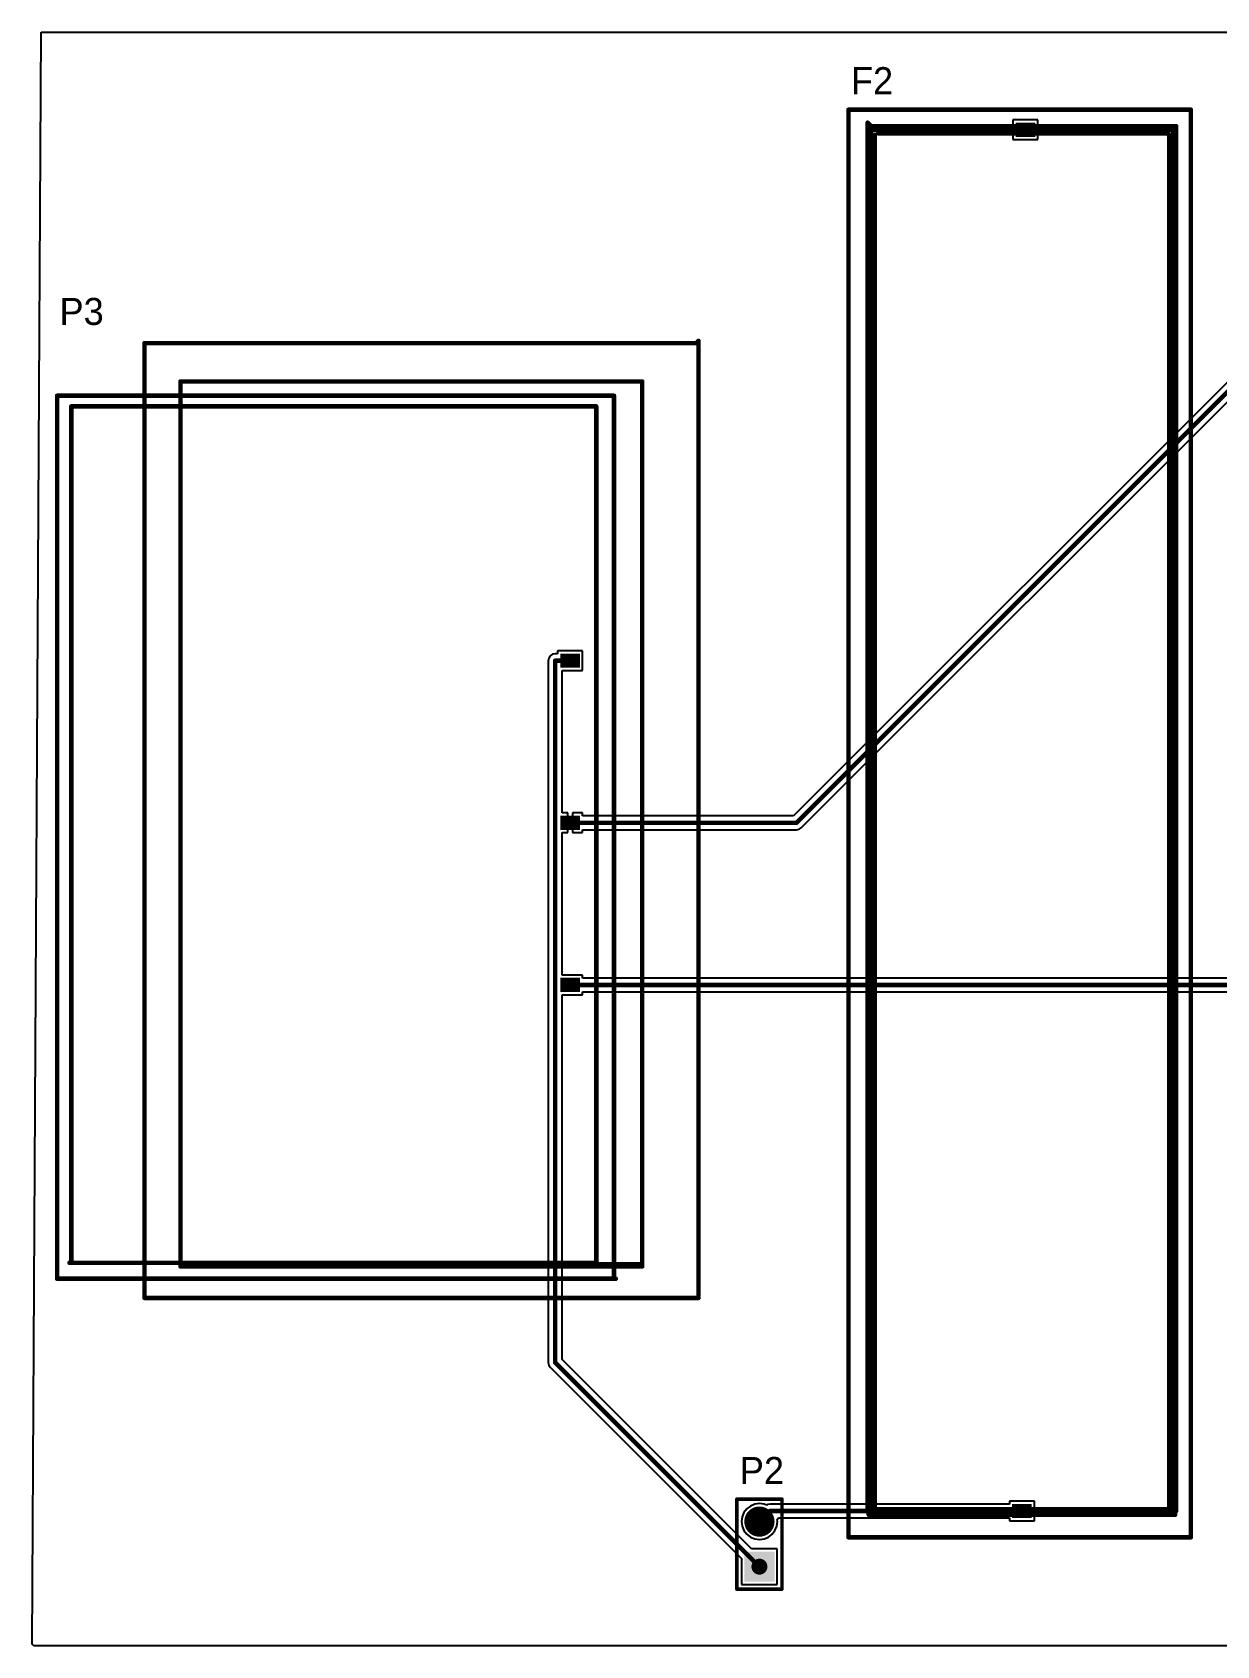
# Model space of a CAD drawing. Header units: millimetres. Extents: x 125 to 360, y 124 to 216.
# Drawn here: x 125 to 191.8, y 125 to 216 of the extents above; entities that cross this region are included whole.
import ezdxf

# ---------------------------------------------------------------- set-up
doc = ezdxf.new("R2010")
doc.units = ezdxf.units.MM
for name, color, linetype in [('BottomLayer', 5, 'Continuous'), ('BottomSolder', 6, 'Continuous'), ('Mechanical13', 56, 'Continuous'), ('Mechanical15', 56, 'Continuous'), ('Mechanical3', 76, 'Continuous'), ('Mechanical4', 56, 'Continuous'), ('MultiLayer', 9, 'Continuous'), ('PadHoleLayer', 156, 'Continuous'), ('TopLayer', 1, 'Continuous'), ('TopOverlay', 2, 'Continuous'), ('TopPaste', 8, 'Continuous'), ('TopSolder', 216, 'Continuous')]:
    doc.layers.add(name, color=color, linetype=linetype)

# ---------------------------------------------------------------- blocks, each defined once
blk = doc.blocks.new('AC_5')
at = {"layer": 'Mechanical13', "const_width": 0.254}
for points in [[(-23.3, 16.1), (26.5, 16.1)], [(-23.3, 16.1), (-23.3, -15.4)], [(-23.3, 16.1), (26.5, 16.1)], [(-23.3, 16.1), (-23.3, -15.4)], [(26.5, 16.1), (26.5, -15.3)], [(26.5, 16.1), (26.5, -15.3)], [(-23.2, -15.3), (26.5, -15.3)], [(-23.2, -15.3), (26.5, -15.3)]]:
    blk.add_lwpolyline(points, dxfattribs=at)
at = {"layer": 'Mechanical13', "const_width": 0.127}
for points in [[(-23.364, 16.1, 1), (-23.237, 16.1, 1)], [(-23.364, 16.1, 1), (-23.237, 16.1, 1)], [(-23.364, 16.1, 1), (-23.237, 16.1, 1)], [(-23.364, 16.1, 1), (-23.237, 16.1, 1)], [(26.436, 16.1, 1), (26.563, 16.1, 1)], [(26.436, 16.1, 1), (26.563, 16.1, 1)], [(26.436, 16.1, 1), (26.563, 16.1, 1)], [(26.436, 16.1, 1), (26.563, 16.1, 1)], [(-23.364, -15.4, 1), (-23.237, -15.4, 1)], [(-23.364, -15.4, 1), (-23.237, -15.4, 1)], [(-23.263, -15.3, 1), (-23.136, -15.3, 1)], [(-23.263, -15.3, 1), (-23.136, -15.3, 1)], [(26.436, -15.3, 1), (26.563, -15.3, 1)], [(26.436, -15.3, 1), (26.563, -15.3, 1)], [(26.436, -15.3, 1), (26.563, -15.3, 1)], [(26.436, -15.3, 1), (26.563, -15.3, 1)]]:
    blk.add_lwpolyline(points, format="xyb", close=True, dxfattribs=at)
at = {"layer": 'Mechanical15', "const_width": 0.254}
for points in [[(-22.4, 15.4), (-22.4, -14.3)], [(-22.4, 15.4), (-22.4, -14.3)], [(-22.3, 15.3), (25.9, 15.3)], [(-22.3, 15.3), (25.9, 15.3)], [(25.9, 15.3), (25.9, -14.3)], [(25.9, 15.3), (25.9, -14.3)], [(-22.4, -14.3), (25.9, -14.3)], [(-22.4, -14.3), (25.9, -14.3)]]:
    blk.add_lwpolyline(points, dxfattribs=at)
at = {"layer": 'Mechanical15', "const_width": 0.127}
for points in [[(-22.463, 15.4, 1), (-22.336, 15.4, 1)], [(-22.463, 15.4, 1), (-22.336, 15.4, 1)], [(-22.364, 15.3, 1), (-22.237, 15.3, 1)], [(-22.364, 15.3, 1), (-22.237, 15.3, 1)], [(25.836, 15.3, 1), (25.963, 15.3, 1)], [(25.836, 15.3, 1), (25.963, 15.3, 1)], [(25.836, 15.3, 1), (25.963, 15.3, 1)], [(25.836, 15.3, 1), (25.963, 15.3, 1)], [(-22.463, -14.3, 1), (-22.336, -14.3, 1)], [(-22.463, -14.3, 1), (-22.336, -14.3, 1)], [(-22.463, -14.3, 1), (-22.336, -14.3, 1)], [(-22.463, -14.3, 1), (-22.336, -14.3, 1)], [(25.836, -14.3, 1), (25.963, -14.3, 1)], [(25.836, -14.3, 1), (25.963, -14.3, 1)], [(25.836, -14.3, 1), (25.963, -14.3, 1)], [(25.836, -14.3, 1), (25.963, -14.3, 1)]]:
    blk.add_lwpolyline(points, format="xyb", close=True, dxfattribs=at)
at = {"layer": 'Mechanical3', "const_width": 0.254}
for points in [[(-22.606, 9.144), (-22.479, 9.017)], [(-22.606, 9.144), (27.305, 9.144)], [(-22.479, 9.017), (-22.479, -16.891)], [(27.305, 9.144), (27.305, -16.891)], [(-22.479, -16.891), (27.305, -16.891)]]:
    blk.add_lwpolyline(points, dxfattribs=at)
at = {"layer": 'Mechanical3', "const_width": 0.127}
for points in [[(-22.669, 9.144, 1), (-22.542, 9.144, 1)], [(-22.669, 9.144, 1), (-22.542, 9.144, 1)], [(-22.542, 9.017, 1), (-22.415, 9.017, 1)], [(-22.542, 9.017, 1), (-22.415, 9.017, 1)], [(27.242, 9.144, 1), (27.369, 9.144, 1)], [(27.242, 9.144, 1), (27.369, 9.144, 1)], [(-22.542, -16.891, 1), (-22.415, -16.891, 1)], [(-22.542, -16.891, 1), (-22.415, -16.891, 1)], [(27.242, -16.891, 1), (27.369, -16.891, 1)], [(27.242, -16.891, 1), (27.369, -16.891, 1)]]:
    blk.add_lwpolyline(points, format="xyb", close=True, dxfattribs=at)
at = {"layer": 'Mechanical4', "const_width": 0.254}
for points in [[(-24.384, 11.176), (-24.384, -20.066)], [(-24.384, 11.176), (29.464, 11.176)], [(29.464, 11.176), (29.464, -19.939)], [(-24.257, -20.066), (29.591, -20.066)], [(29.464, -19.939), (29.591, -20.066)]]:
    blk.add_lwpolyline(points, dxfattribs=at)
at = {"layer": 'Mechanical4', "const_width": 0.127}
for points in [[(-24.447, 11.176, 1), (-24.32, 11.176, 1)], [(-24.447, 11.176, 1), (-24.32, 11.176, 1)], [(29.401, 11.176, 1), (29.528, 11.176, 1)], [(29.401, 11.176, 1), (29.528, 11.176, 1)], [(-24.447, -20.066, 1), (-24.32, -20.066, 1)], [(-24.32, -20.066, 1), (-24.193, -20.066, 1)], [(29.401, -19.939, 1), (29.528, -19.939, 1)], [(29.401, -19.939, 1), (29.528, -19.939, 1)], [(29.528, -20.066, 1), (29.655, -20.066, 1)], [(29.528, -20.066, 1), (29.655, -20.066, 1)]]:
    blk.add_lwpolyline(points, format="xyb", close=True, dxfattribs=at)
at = {"layer": 'TopLayer'}
for points in [[(-7.031, -13.277), (-6.431, -13.277), (-7.031, -12.377), (-6.431, -12.377)], [(2.113, -13.277), (2.713, -13.277), (2.113, -12.377), (2.713, -12.377)], [(11.257, -13.277), (11.857, -13.277), (11.257, -12.377), (11.857, -12.377)]]:
    blk.add_solid(points, dxfattribs=at)
at = {"layer": 'TopOverlay', "const_width": 0.254}
for points in [[(-22.606, 9.144), (27.305, 9.144)], [(-22.606, 9.144), (-22.606, -16.891)], [(27.305, 9.144), (27.305, -16.891)], [(-22.606, -16.891), (27.305, -16.891)]]:
    blk.add_lwpolyline(points, dxfattribs=at)
at = {"layer": 'TopOverlay', "const_width": 0.127}
for points in [[(-22.669, 9.144, 1), (-22.542, 9.144, 1)], [(-22.669, 9.144, 1), (-22.542, 9.144, 1)], [(27.242, 9.144, 1), (27.369, 9.144, 1)], [(27.242, 9.144, 1), (27.369, 9.144, 1)], [(-22.669, -16.891, 1), (-22.542, -16.891, 1)], [(-22.669, -16.891, 1), (-22.542, -16.891, 1)], [(27.242, -16.891, 1), (27.369, -16.891, 1)], [(27.242, -16.891, 1), (27.369, -16.891, 1)]]:
    blk.add_lwpolyline(points, format="xyb", close=True, dxfattribs=at)
at = {"layer": 'TopPaste'}
for points in [[(-7.031, -13.277), (-6.431, -13.277), (-7.031, -12.377), (-6.431, -12.377)], [(2.113, -13.277), (2.713, -13.277), (2.113, -12.377), (2.713, -12.377)], [(11.257, -13.277), (11.857, -13.277), (11.257, -12.377), (11.857, -12.377)]]:
    blk.add_solid(points, dxfattribs=at)
at = {"layer": 'TopSolder'}
for points in [[(-7.133, -13.379), (-6.329, -13.379), (-7.133, -12.275), (-6.329, -12.275)], [(2.011, -13.379), (2.815, -13.379), (2.011, -12.275), (2.815, -12.275)], [(11.155, -13.379), (11.959, -13.379), (11.155, -12.275), (11.959, -12.275)]]:
    blk.add_solid(points, dxfattribs=at)
blk = doc.blocks.new('HDR1X2_6')
at = {"layer": 'BottomLayer', "const_width": 0.75}
blk.add_lwpolyline([(2.165, 0, 1), (2.915, 0, 1)], format="xyb", close=True, dxfattribs=at)
at = {"layer": 'BottomLayer'}
blk.add_solid([(-0.75, -0.75), (0.75, -0.75), (-0.75, 0.75), (0.75, 0.75)], dxfattribs=at)
at = {"layer": 'BottomSolder', "const_width": 0.852}
blk.add_lwpolyline([(2.114, 0, 1), (2.966, 0, 1)], format="xyb", close=True, dxfattribs=at)
at = {"layer": 'BottomSolder'}
blk.add_solid([(-0.852, -0.852), (0.852, -0.852), (-0.852, 0.852), (0.852, 0.852)], dxfattribs=at)
at = {"layer": 'MultiLayer', "const_width": 0.75}
blk.add_lwpolyline([(2.165, 0, 1), (2.915, 0, 1)], format="xyb", close=True, dxfattribs=at)
at = {"layer": 'MultiLayer'}
blk.add_solid([(-0.75, -0.75), (0.75, -0.75), (-0.75, 0.75), (0.75, 0.75)], dxfattribs=at)
at = {"layer": 'PadHoleLayer', "const_width": 0.45}
for points in [[(-0.225, 0, 1), (0.225, 0, 1)], [(2.315, 0, 1), (2.765, 0, 1)]]:
    blk.add_lwpolyline(points, format="xyb", close=True, dxfattribs=at)
at = {"layer": 'TopLayer', "const_width": 0.75}
blk.add_lwpolyline([(2.165, 0, 1), (2.915, 0, 1)], format="xyb", close=True, dxfattribs=at)
at = {"layer": 'TopLayer'}
blk.add_solid([(-0.75, -0.75), (0.75, -0.75), (-0.75, 0.75), (0.75, 0.75)], dxfattribs=at)
at = {"layer": 'TopOverlay', "const_width": 0.2}
for points in [[(-1.27, 1.27), (3.81, 1.27)], [(-1.27, 1.27), (-1.27, -1.27)], [(3.81, 1.27), (3.81, -1.27)], [(-1.27, -1.27), (3.81, -1.27)]]:
    blk.add_lwpolyline(points, dxfattribs=at)
at = {"layer": 'TopOverlay', "const_width": 0.1}
for points in [[(-1.32, 1.27, 1), (-1.22, 1.27, 1)], [(-1.32, 1.27, 1), (-1.22, 1.27, 1)], [(3.76, 1.27, 1), (3.86, 1.27, 1)], [(3.76, 1.27, 1), (3.86, 1.27, 1)], [(-1.32, -1.27, 1), (-1.22, -1.27, 1)], [(-1.32, -1.27, 1), (-1.22, -1.27, 1)], [(3.76, -1.27, 1), (3.86, -1.27, 1)], [(3.76, -1.27, 1), (3.86, -1.27, 1)]]:
    blk.add_lwpolyline(points, format="xyb", close=True, dxfattribs=at)
at = {"layer": 'TopSolder', "const_width": 0.852}
blk.add_lwpolyline([(2.114, 0, 1), (2.966, 0, 1)], format="xyb", close=True, dxfattribs=at)
at = {"layer": 'TopSolder'}
blk.add_solid([(-0.852, -0.852), (0.852, -0.852), (-0.852, 0.852), (0.852, 0.852)], dxfattribs=at)
blk = doc.blocks.new('FUSE_80_11')
at = {"layer": 'Mechanical13', "const_width": 0.254}
for points in [[(-8.7, 39.4), (-8.5, 39.2)], [(-8.7, -38.8), (-8.7, 39.4)], [(-8.5, 39.2), (8.7, 39.2)], [(8.7, -38.9), (8.7, 39.2)], [(-8.6, -38.9), (8.7, -38.9)]]:
    blk.add_lwpolyline(points, dxfattribs=at)
at = {"layer": 'Mechanical13', "const_width": 0.127}
for points in [[(-8.764, 39.4, 1), (-8.637, 39.4, 1)], [(-8.764, 39.4, 1), (-8.637, 39.4, 1)], [(-8.564, 39.2, 1), (-8.437, 39.2, 1)], [(-8.564, 39.2, 1), (-8.437, 39.2, 1)], [(8.636, 39.2, 1), (8.763, 39.2, 1)], [(8.636, 39.2, 1), (8.763, 39.2, 1)], [(-8.764, -38.8, 1), (-8.637, -38.8, 1)], [(-8.663, -38.9, 1), (-8.536, -38.9, 1)], [(8.636, -38.9, 1), (8.763, -38.9, 1)], [(8.636, -38.9, 1), (8.763, -38.9, 1)]]:
    blk.add_lwpolyline(points, format="xyb", close=True, dxfattribs=at)
at = {"layer": 'Mechanical15', "const_width": 0.254}
for points in [[(-8.3, -38.8), (-8.3, 38.7)], [(-8.1, 38.8), (8.2, 38.8)], [(8.2, 38.8), (8.3, 38.7)], [(8.3, -38.8), (8.3, 38.7)], [(-8.3, -38.8), (8.3, -38.8)]]:
    blk.add_lwpolyline(points, dxfattribs=at)
at = {"layer": 'Mechanical15', "const_width": 0.127}
for points in [[(-8.364, 38.7, 1), (-8.237, 38.7, 1)], [(-8.164, 38.8, 1), (-8.037, 38.8, 1)], [(8.136, 38.8, 1), (8.263, 38.8, 1)], [(8.136, 38.8, 1), (8.263, 38.8, 1)], [(8.236, 38.7, 1), (8.363, 38.7, 1)], [(8.236, 38.7, 1), (8.363, 38.7, 1)], [(-8.364, -38.8, 1), (-8.237, -38.8, 1)], [(-8.364, -38.8, 1), (-8.237, -38.8, 1)], [(8.236, -38.8, 1), (8.363, -38.8, 1)], [(8.236, -38.8, 1), (8.363, -38.8, 1)]]:
    blk.add_lwpolyline(points, format="xyb", close=True, dxfattribs=at)
at = {"layer": 'Mechanical3', "const_width": 0.254}
for points in [[(-8.509, -38.989), (-8.509, 38.989)], [(-8.509, 38.989), (8.509, 38.989)], [(8.509, -38.989), (8.509, 38.989)], [(-8.509, -38.989), (8.509, -38.989)]]:
    blk.add_lwpolyline(points, dxfattribs=at)
at = {"layer": 'Mechanical3', "const_width": 0.127}
for points in [[(-8.573, 38.989, 1), (-8.446, 38.989, 1)], [(-8.573, 38.989, 1), (-8.446, 38.989, 1)], [(8.445, 38.989, 1), (8.572, 38.989, 1)], [(8.445, 38.989, 1), (8.572, 38.989, 1)], [(-8.573, -38.989, 1), (-8.446, -38.989, 1)], [(-8.573, -38.989, 1), (-8.446, -38.989, 1)], [(8.445, -38.989, 1), (8.572, -38.989, 1)], [(8.445, -38.989, 1), (8.572, -38.989, 1)]]:
    blk.add_lwpolyline(points, format="xyb", close=True, dxfattribs=at)
at = {"layer": 'Mechanical4', "const_width": 0.254}
for points in [[(-9.779, -40.386), (-9.779, 40.132)], [(-9.779, 40.132), (9.525, 40.132)], [(9.525, -40.386), (9.525, 40.132)], [(-9.779, -40.386), (9.525, -40.386)]]:
    blk.add_lwpolyline(points, dxfattribs=at)
at = {"layer": 'Mechanical4', "const_width": 0.127}
for points in [[(-9.843, 40.132, 1), (-9.716, 40.132, 1)], [(-9.843, 40.132, 1), (-9.716, 40.132, 1)], [(9.461, 40.132, 1), (9.588, 40.132, 1)], [(9.461, 40.132, 1), (9.588, 40.132, 1)], [(-9.843, -40.386, 1), (-9.716, -40.386, 1)], [(-9.843, -40.386, 1), (-9.716, -40.386, 1)], [(9.461, -40.386, 1), (9.588, -40.386, 1)], [(9.461, -40.386, 1), (9.588, -40.386, 1)]]:
    blk.add_lwpolyline(points, format="xyb", close=True, dxfattribs=at)
at = {"layer": 'TopLayer'}
for points in [[(0.65, 38.7), (0.65, 39.3), (-0.25, 38.7), (-0.25, 39.3)], [(0.45, -39.2), (0.45, -38.6), (-0.45, -39.2), (-0.45, -38.6)]]:
    blk.add_solid(points, dxfattribs=at)
at = {"layer": 'TopOverlay', "const_width": 0.254}
for points in [[(-8.636, 39.116), (8.636, 39.116)], [(-8.636, -39.116), (-8.636, 39.116)], [(8.636, -39.116), (8.636, 39.116)], [(-8.636, -39.116), (8.636, -39.116)]]:
    blk.add_lwpolyline(points, dxfattribs=at)
at = {"layer": 'TopOverlay', "const_width": 0.127}
for points in [[(-8.7, 39.116, 1), (-8.573, 39.116, 1)], [(-8.7, 39.116, 1), (-8.573, 39.116, 1)], [(8.572, 39.116, 1), (8.699, 39.116, 1)], [(8.572, 39.116, 1), (8.699, 39.116, 1)], [(-8.7, -39.116, 1), (-8.573, -39.116, 1)], [(-8.7, -39.116, 1), (-8.573, -39.116, 1)], [(8.572, -39.116, 1), (8.699, -39.116, 1)], [(8.572, -39.116, 1), (8.699, -39.116, 1)]]:
    blk.add_lwpolyline(points, format="xyb", close=True, dxfattribs=at)
at = {"layer": 'TopPaste'}
for points in [[(0.65, 38.7), (0.65, 39.3), (-0.25, 38.7), (-0.25, 39.3)], [(0.45, -39.2), (0.45, -38.6), (-0.45, -39.2), (-0.45, -38.6)]]:
    blk.add_solid(points, dxfattribs=at)
at = {"layer": 'TopSolder'}
for points in [[(0.752, 38.598), (0.752, 39.402), (-0.352, 38.598), (-0.352, 39.402)], [(0.552, -39.302), (0.552, -38.498), (-0.552, -39.302), (-0.552, -38.498)]]:
    blk.add_solid(points, dxfattribs=at)

msp = doc.modelspace()

# ---------------------------------------------------------------- linework, layer by layer
at = {"layer": 'TopLayer'}
for p, q in [((125, 125.09), (125.5, 216)), ((125.5, 216), (360, 216)), ((181.704, 211.054), (180.296, 211.054)), ((180.296, 211.054), (180.296, 209.946)), ((181.704, 209.946), (181.704, 211.054)), ((180.296, 209.946), (181.704, 209.946)), ((205.237, 209.113), (167.925, 171.801)), ((168.36, 171.138), (205.672, 208.45)), ((156.031, 181.111), (154.623, 181.111)), ((154.623, 181.111), (154.623, 180.945)), ((156.031, 180.003), (156.031, 181.111)), ((154.124, 180.706), (154.094, 180.557)), ((154.094, 180.557), (154.094, 140.977)), ((154.208, 180.832), (154.124, 180.706)), ((154.334, 180.916), (154.208, 180.832)), ((154.483, 180.945), (154.334, 180.916)), ((154.623, 180.945), (154.483, 180.945)), ((154.871, 171.967), (154.871, 180.003)), ((154.871, 180.003), (156.031, 180.003)), ((155.2, 171.967), (154.871, 171.967)), ((155.2, 171.413), (155.2, 171.967)), ((155.2, 170.859), (155.2, 171.413)), ((156.031, 171.967), (155.454, 171.967)), ((155.454, 171.967), (155.454, 171.413)), ((155.454, 171.413), (155.454, 170.859)), ((156.031, 171.801), (156.031, 171.967)), ((167.925, 171.801), (156.031, 171.801)), ((168.234, 171.054), (168.36, 171.138)), ((154.871, 162.823), (154.871, 170.859)), ((154.871, 170.859), (155.2, 170.859)), ((155.454, 170.859), (156.031, 170.859)), ((156.031, 170.859), (156.031, 171.025)), ((156.031, 171.025), (168.086, 171.025)), ((168.086, 171.025), (168.234, 171.054)), ((156.031, 162.823), (154.871, 162.823)), ((156.031, 162.657), (156.031, 162.823)), ((200.921, 162.657), (156.031, 162.657)), ((154.871, 141.138), (154.871, 161.715)), ((154.871, 161.715), (156.031, 161.715)), ((156.031, 161.715), (156.031, 161.881)), ((156.031, 161.881), (200.76, 161.881)), ((165.545, 130.464), (154.871, 141.138)), ((154.094, 140.977), (154.124, 140.829)), ((154.124, 140.829), (154.208, 140.703)), ((154.208, 140.703), (164.996, 129.915)), ((165.494, 132.877), (165.284, 132.716)), ((165.738, 132.978), (165.494, 132.877)), ((166, 133.013), (165.738, 132.978)), ((166.262, 132.978), (166, 133.013)), ((166.397, 132.922), (166.262, 132.978)), ((166.451, 132.959), (166.397, 132.922)), ((166.6, 132.989), (166.451, 132.959)), ((180.096, 132.989), (166.6, 132.989)), ((181.504, 133.154), (180.096, 133.154)), ((180.096, 133.154), (180.096, 132.989)), ((181.504, 132.046), (181.504, 133.154)), ((165.022, 132.262), (164.987, 132)), ((164.987, 132), (165.022, 131.738)), ((165.123, 132.506), (165.022, 132.262)), ((165.284, 132.716), (165.123, 132.506)), ((166.978, 131.738), (167.013, 132)), ((166.997, 132.116), (167.081, 132.212)), ((167.013, 132), (166.997, 132.116)), ((167.081, 132.212), (180.096, 132.212)), ((180.096, 132.212), (180.096, 132.046)), ((180.096, 132.046), (181.504, 132.046)), ((165.022, 131.738), (165.123, 131.494)), ((165.123, 131.494), (165.284, 131.284)), ((165.284, 131.284), (165.494, 131.123)), ((165.494, 131.123), (165.738, 131.022)), ((166.262, 131.022), (166.506, 131.123)), ((166.506, 131.123), (166.716, 131.284)), ((166.716, 131.284), (166.877, 131.494)), ((166.877, 131.494), (166.978, 131.738)), ((167.004, 130.464), (165.545, 130.464)), ((165.738, 131.022), (166, 130.987)), ((166, 130.987), (166.262, 131.022)), ((167.004, 128.456), (167.004, 130.464)), ((164.996, 129.915), (164.996, 128.456)), ((164.996, 128.456), (167.004, 128.456)), ((125.09, 125), (125, 125.09)), ((360, 125), (125.09, 125))]:
    msp.add_line(p, q, dxfattribs=at)
at = {"layer": 'TopLayer', "const_width": 0.254}
for points in [[(168.086, 171.413), (205.511, 208.839)], [(154.483, 180.557), (155.327, 180.557)], [(154.483, 140.977), (154.483, 180.557)], [(155.327, 171.413), (168.086, 171.413)], [(155.327, 162.269), (200.921, 162.269)], [(154.483, 140.977), (166, 129.46)], [(166, 132), (166.6, 132.6)], [(166.6, 132.6), (180.8, 132.6)]]:
    msp.add_lwpolyline(points, dxfattribs=at)
at = {"layer": 'TopLayer', "const_width": 0.127}
for points in [[(154.419, 180.557, 1), (154.546, 180.557, 1)], [(154.419, 180.557, 1), (154.546, 180.557, 1)], [(155.263, 180.557, 1), (155.39, 180.557, 1)], [(155.263, 171.413, 1), (155.39, 171.413, 1)], [(168.022, 171.413, 1), (168.149, 171.413, 1)], [(168.022, 171.413, 1), (168.149, 171.413, 1)], [(155.263, 162.269, 1), (155.39, 162.269, 1)], [(154.419, 140.977, 1), (154.546, 140.977, 1)], [(154.419, 140.977, 1), (154.546, 140.977, 1)], [(165.937, 132, 1), (166.064, 132, 1)], [(166.537, 132.6, 1), (166.664, 132.6, 1)], [(166.537, 132.6, 1), (166.664, 132.6, 1)], [(180.736, 132.6, 1), (180.863, 132.6, 1)], [(165.937, 129.46, 1), (166.064, 129.46, 1)]]:
    msp.add_lwpolyline(points, format="xyb", close=True, dxfattribs=at)

# ---------------------------------------------------------------- block references
msp.add_blockref('FUSE_80_11', (180.8, 171.5))
at = {"rotation": 90}
for name, p in [('AC_5', (142.5, 169)), ('HDR1X2_6', (166, 129.46))]:
    msp.add_blockref(name, p, dxfattribs=at)

# ---------------------------------------------------------------- texts
at = {"layer": 'TopOverlay'}
for s, p in [('F2', (171.161, 212.508)), ('P3', (126.536, 199.493)), ('P2', (164.895, 134.121))]:
    msp.add_text(s, height=1.524, dxfattribs=at).set_placement(p)

doc.saveas('drawing.dxf')
